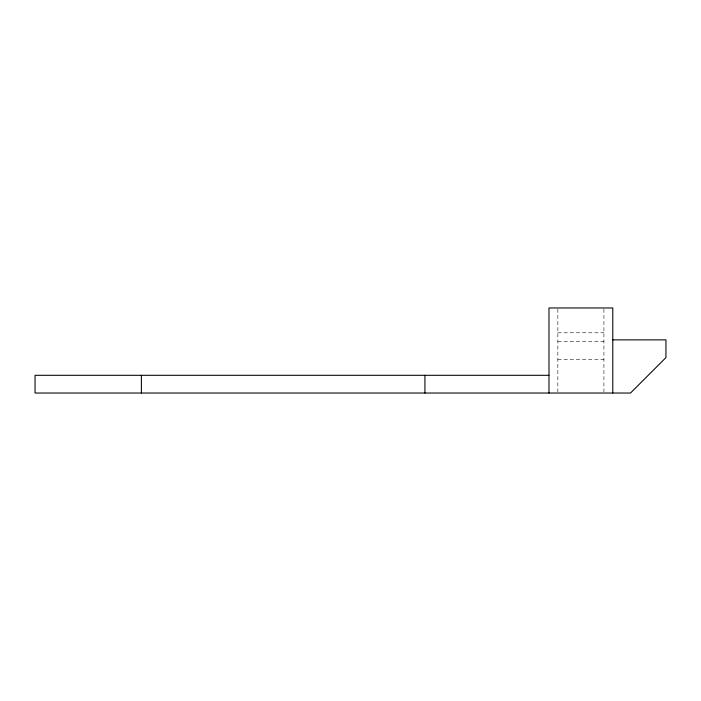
<?xml version="1.0" encoding="UTF-8"?>
<svg xmlns="http://www.w3.org/2000/svg" width="701" height="701" viewBox="0 0 701 701"><rect width="100%" height="100%" fill="white"/><g stroke="black" fill="none" stroke-linecap="round" stroke-linejoin="round"><path stroke-width="0.53" stroke-dasharray="3.5 2.63" d="M557.847 332.782L603.92 332.782M557.847 341.641L603.92 341.641M557.847 359.359L603.92 359.359M603.92 309.045L603.92 391.947M557.847 309.045L557.847 391.947"/><path stroke-width="1.05" d="M612.788 339.871L665.95 339.871L665.95 357.589L630.506 393.033L35.05 393.033L35.05 375.307L548.988 375.307M612.788 393.033L612.788 307.967L548.988 307.967L548.988 393.033M424.929 375.307L424.929 393.033M141.383 375.307L141.383 393.033"/></g></svg>
